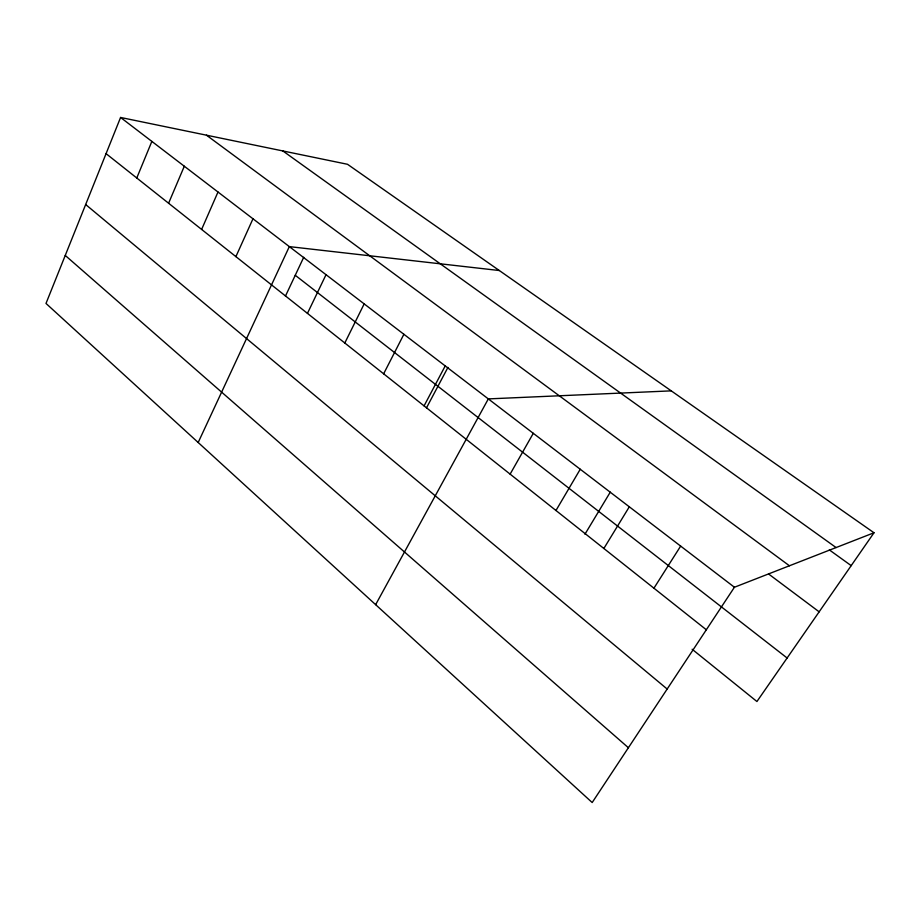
<?xml version="1.0" encoding="UTF-8"?>
<svg xmlns="http://www.w3.org/2000/svg" width="920" height="920" viewBox="0 0 920 920"><rect width="100%" height="100%" fill="white"/><g stroke="black" fill="none" stroke-linecap="round" stroke-linejoin="round"><path stroke-width="1.38" d="M120.577 117.461L46 303.439L592.181 802.539L734.424 587.247L874 532.76L347.518 164.289L120.577 117.461L734.424 587.247M136.769 177.997L151.857 141.404M168.59 203.239L184.31 166.232M201.618 229.436L217.994 192.015M235.899 256.623L252.977 218.787M198.179 442.508L289.328 246.617L499.307 270.526M285.453 296.079L303.726 257.278M307.452 313.386L326.025 274.689M344.804 342.999L364.182 303.887M383.64 373.819L403.88 334.282M424.074 405.881L445.222 365.918M426.5 407.836L447.948 367.391M375.636 604.67L488.324 398.9L671.244 390.862M510.128 474.133L533.289 433.32M555.967 510.496L580.244 469.246M584.947 534.221L610.282 492.131M603.853 548.481L629.314 506.805M653.924 588.202L680.65 546.101M874 532.76L756.93 701.523L692.15 649.255M282.854 150.949L836.084 547.561M829.334 549.895L851.195 565.639M206.448 135.182L789.429 565.777M768.614 573.999L819.156 611.834M295.251 275.275L787.117 658.007M106.064 153.64L706.33 629.763M85.663 204.527L667.172 689.034M65.251 255.438L628.394 747.73"/></g></svg>
